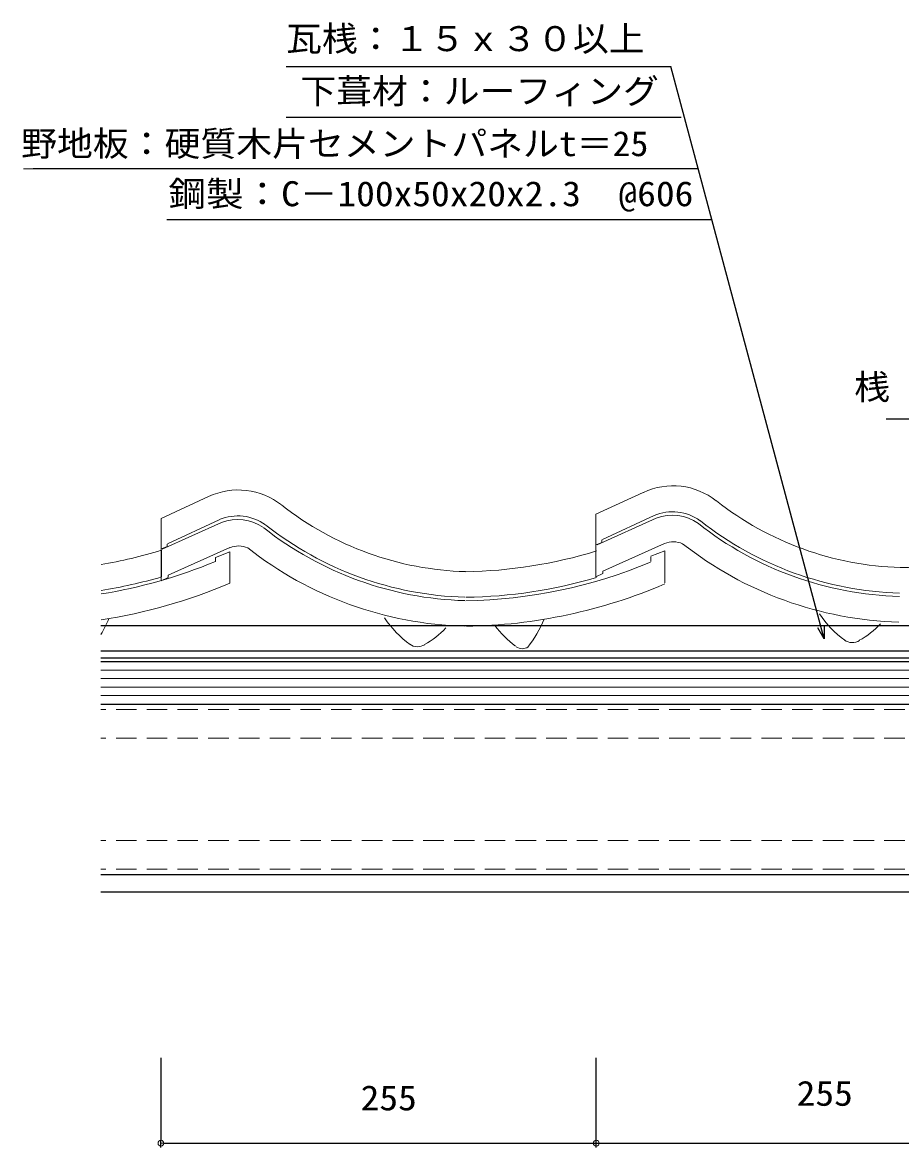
# Model space of a CAD drawing. Units: millimetres, scale not verified. Extents: x -656 to 651, y -363 to 370.
# Drawn here: x -656 to -142, y -363 to 296 of the extents above; entities that cross this region are included whole.
import ezdxf
from ezdxf.enums import TextEntityAlignment as Align

# ---------------------------------------------------------------- set-up
doc = ezdxf.new("R2010")
doc.units = ezdxf.units.MM
doc.header["$LTSCALE"] = 10
doc.linetypes.add('DASHED1', pattern=[1.8, 1.2, -0.6])
doc.linetypes.add('DASHED3', pattern=[4, 3, -1])
doc.layers.add('0-0_LAYER001', color=2, linetype='Continuous', lineweight=18)
doc.layers.add('0-1_LAYER004', color=7, linetype='Continuous')
doc.styles.add('ＭＳ ゴシック', font='')
doc.styles.get('ＭＳ ゴシック').set_extended_font_data('MS Gothic')

msp = doc.modelspace()

# ---------------------------------------------------------------- linework, layer by layer
at = {"layer": '0-0_LAYER001'}
for p, q in [((-276.25, 269.97), (-497.4, 269.97)), ((-186.38, -65.45), (-276.25, 269.97)), ((-270.2, 240.1), (-483.42, 240.1)), ((-260.37, 210), (-655.38, 210)), ((-252.63, 180.14), (-565.91, 180.14)), ((-610.16, -57.62), (216.8, -57.62)), ((-610.16, -72.62), (216.8, -72.62)), ((338.8, -78.62), (-610.16, -78.62)), ((338.8, -103.62), (-610.16, -103.62)), ((328.8, -203.62), (-610.16, -203.62)), ((438.8, -213.62), (-610.16, -213.62)), ((-574.89, -363.43), (-574.89, -310.93)), ((-319.89, -363.43), (-319.89, -310.93)), ((-574.89, -360.93), (-319.89, -360.93)), ((-319.89, -360.93), (-64.89, -360.93))]:
    msp.add_line(p, q, dxfattribs=at)
at = {"layer": '0-0_LAYER001', "color": 4}
for p, q in [((-316.35, -7.18), (-286.07, 6.87)), ((-539.46, 2.87), (-574.11, -12.73)), ((-570.99, -9.61), (-540.71, 4.43)), ((-284.82, 5.31), (-319.47, -10.3)), ((-571.24, -11.33), (-574.6, -12.65)), ((-571.24, -9.84), (-571.24, -11.33)), ((-570.72, -28.07), (-534.53, -11.91)), ((-316.61, -8.89), (-319.97, -10.22)), ((-316.61, -7.4), (-316.61, -8.89)), ((-316.08, -25.63), (-279.89, -9.48)), ((-574.61, -29.08), (-574.61, -13.42)), ((-542.99, -17.6), (-534.61, -14.46)), ((-542.99, -17.6), (-542.99, -20.03)), ((-534.61, -32.77), (-534.61, -14.46)), ((-287.97, -17), (-279.85, -13.88)), ((-287.97, -17.32), (-287.97, -20.13)), ((-287.97, -17.94), (-287.97, -20.13)), ((-279.85, -32.61), (-279.85, -13.88)), ((-316.08, -25.63), (-316.08, -27.05)), ((-570.72, -29.49), (-574.72, -31.37)), ((-570.72, -28.07), (-570.72, -29.49)), ((-316.08, -27.05), (-320.09, -28.94))]:
    msp.add_line(p, q, dxfattribs=at)
at = {"layer": '0-0_LAYER001', "linetype": 'DASHED3'}
msp.add_line((-610.16, -76.62), (336.8, -76.62), dxfattribs=at)
at = {"layer": '0-0_LAYER001', "color": 1}
for p, q in [((338.8, -83.62), (-610.16, -83.62)), ((338.8, -88.62), (-610.16, -88.62)), ((338.8, -93.62), (-610.16, -93.62)), ((338.8, -98.62), (-610.16, -98.62))]:
    msp.add_line(p, q, dxfattribs=at)
at = {"layer": '0-0_LAYER001', "color": 1, "linetype": 'DASHED1'}
for p, q in [((328.8, -106.82), (-610.16, -106.82)), ((328.8, -123.62), (-610.16, -123.62)), ((328.8, -183.62), (-610.16, -183.62)), ((328.8, -200.42), (-610.16, -200.42))]:
    msp.add_line(p, q, dxfattribs=at)
at = {"layer": '0-0_LAYER001'}
for points in [[(-82.45, -37.52), (-109.55, 63.6), (-150.05, 63.6)], [(-186.38, -57.95), (-186.38, -65.45), (-190.13, -58.95)]]:
    msp.add_lwpolyline(points, dxfattribs=at)
at = {"layer": '0-0_LAYER001', "color": 4}
for points in [[(-320.09, -28.94), (-320.09, 7.63), (-292.38, 20.48)], [(-574.72, -31.37), (-574.72, 5.19), (-547.02, 18.04)]]:
    msp.add_lwpolyline(points, dxfattribs=at)
at = {"layer": '0-0_LAYER001'}
for centre in [(-574.89, -360.93), (-319.89, -360.93), (-319.89, -360.93)]:
    msp.add_circle(centre, 1.7, dxfattribs=at)
at = {"layer": '0-0_LAYER001', "color": 4}
for centre, radius, start, end in [((-529.56, -18.78), 40.68, 51.53531, 115.27963), ((-274.93, -16.35), 40.68, 51.53531, 115.27963), ((-136.69, 158.77), 182.38, 231.7756, 268.38173), ((-529.91, -21.06), 27.73, 54.17618, 112.93031), ((-391.32, 156.34), 182.38, 231.7756, 268.38173), ((-275.27, -18.62), 27.73, 54.17618, 112.93031), ((-275.29, -19.12), 26.21, 54.56427, 111.2666), ((-529.92, -21.56), 26.21, 54.56427, 111.2666), ((-391.32, 156.34), 197.38, 231.7756, 268.38173), ((-136.69, 158.77), 199.38, 231.7756, 268.38173), ((-136.69, 158.77), 199.38, 231.7756, 268.38173), ((-136.69, 158.77), 197.38, 231.7756, 268.38173), ((-391.32, 156.34), 199.38, 231.7756, 268.38173), ((-391.32, 156.34), 199.38, 231.7756, 268.38173), ((-529.41, -24.02), 13.08, 65.55343, 112.8327), ((-391.32, 156.34), 214.38, 231.7756, 268.38173), ((-391.32, 156.34), 214.38, 231.7756, 268.38173), ((-274.78, -21.58), 13.08, 65.55343, 112.8327), ((-136.69, 158.77), 214.38, 231.7756, 268.38173), ((-136.69, 158.77), 214.38, 231.7756, 268.38173), ((-146.23, 251.66), 275.28, 270.90795, 287.11988), ((-655.75, 249.62), 275.28, 279.5698, 287.11988), ((-400.87, 249.22), 275.28, 270.90795, 287.11988), ((-655.75, 249.62), 292.28, 279.0084, 292.69346), ((-400.87, 249.22), 292.28, 270.90795, 292.69346), ((-655.75, 249.62), 290.28, 279.07099, 286.23334), ((-655.75, 249.62), 307.28, 278.56525, 293.21983), ((-400.87, 249.22), 290.28, 270.90795, 286.23334), ((-400.87, 249.22), 307.28, 270.90795, 293.21983), ((-140.01, -18.43), 58.84, 213.2508, 234.31144), ((-669.6, -26.65), 69.67, 328.81929, 337.34946), ((-394.64, -20.87), 58.84, 213.2508, 234.31144), ((-441.02, -29.55), 44.13, 297.62161, 318.2313), ((-336.85, -27.17), 52.18, 215.53767, 234.46232), ((-414.71, -27.05), 69.67, 321.65733, 337.34946), ((-186.39, -27.12), 44.13, 297.62161, 318.2313), ((-424.52, -62.02), 7.95, 234.52014, 301.23766), ((-363.18, -64.87), 6.27, 234.10575, 303.29033), ((-169.88, -59.59), 7.95, 234.52014, 301.23766)]:
    msp.add_arc(centre, radius, start, end, dxfattribs=at)
at = {"layer": '0-1_LAYER004'}
for p, q in [((-501.6, 269.97), (-276.25, 269.97)), ((-186.38, -65.45), (-276.25, 269.97)), ((-270.2, 240.1), (-501.6, 240.1)), ((-260.37, 210), (-649.79, 210)), ((-252.63, 180.14), (-571.5, 180.14)), ((-150.05, 63.6), (-109.55, 63.6)), ((-610.16, -57.62), (216.8, -57.62)), ((-610.16, -78.62), (338.8, -78.62)), ((328.8, -203.62), (-610.16, -203.62)), ((-610.16, -213.62), (438.46, -213.62)), ((-574.89, -310.93), (-574.89, -359.23)), ((-319.89, -363.43), (-319.89, -310.93)), ((-574.89, -363.43), (-574.89, -359.23)), ((-573.19, -360.93), (231.17, -360.93))]:
    msp.add_line(p, q, dxfattribs=at)
for points in [[(-610.16, -103.62), (438.8, -103.62), (438.8, 282.83)], [(336.8, 52.95), (336.8, -76.62), (-610.16, -76.62)], [(216.8, -57.62), (216.8, -72.62), (-610.16, -72.62)], [(-186.38, -57.95), (-186.38, -65.45), (-190.13, -58.95)]]:
    msp.add_lwpolyline(points, dxfattribs=at)

# ---------------------------------------------------------------- texts
at = {"layer": '0-0_LAYER001', "color": 7, "style": 'ＭＳ ゴシック'}
for s, width, p in [('\u3000瓦桟：１５ｘ３０以上\u3000', 1.05, (-522.57, 274.62)), ('下葺材：ルーフィング', 1.05, (-493.21, 243.86)), ('\u3000野地板：硬質木片セメントパネルt＝25\u3000', 1.05, (-677.75, 213.11)), ('\u3000鋼製：C－100x50x20x2.3\u3000@606\u3000', 1.1, (-592.47, 183.75)), ('桟\u3000瓦', 1.05, (-168.85, 70.5)), ('255', 1.1, (-457.92, -346.05)), ('255', 1.1, (-202.55, -343.38))]:
    msp.add_text(s, height=14.66, dxfattribs=dict(at, width=width)).set_placement(p, align=Align.BOTTOM_LEFT)

doc.saveas('drawing.dxf')
